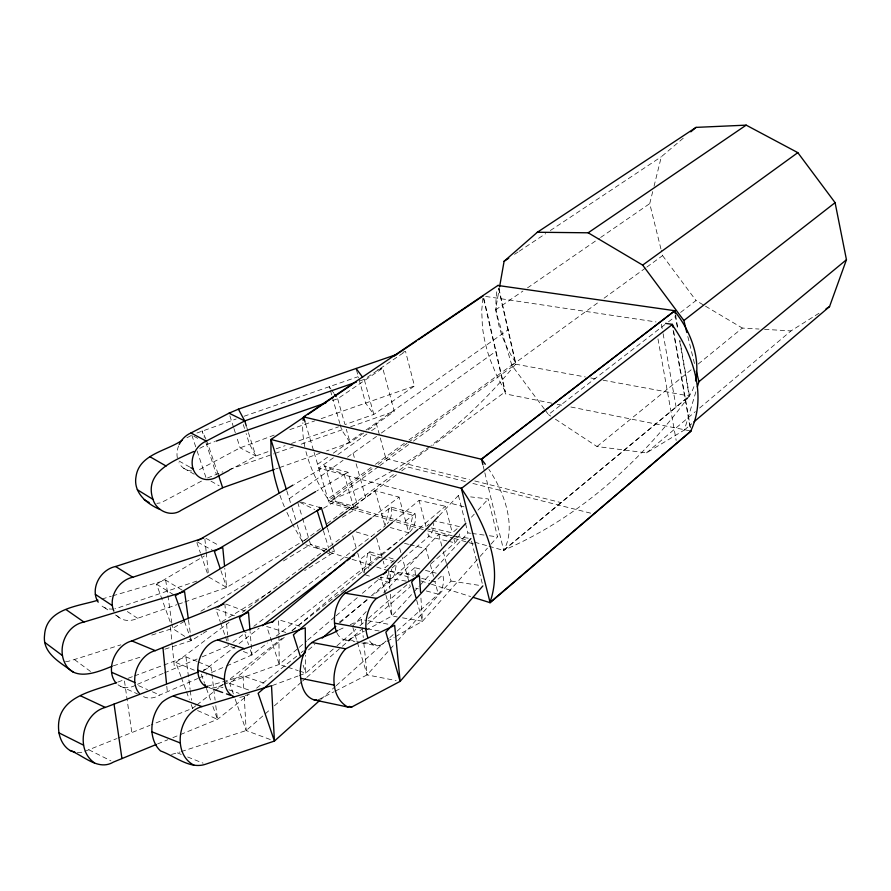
<?xml version="1.0" encoding="UTF-8"?>
<svg xmlns="http://www.w3.org/2000/svg" width="891" height="891" viewBox="0 0 891 891"><rect width="100%" height="100%" fill="white"/><g stroke="black" fill="none" stroke-linecap="round" stroke-linejoin="round"><path stroke-width="0.67" stroke-dasharray="4.46 3.34" d="M415.395 574.662L414.772 567.645L420.118 569.026M396.083 565.863L394.579 574.472L391.728 579.852L372.928 595.455M482.9 298.218L481.719 310.547L482.399 326.384A132.792 89.022 52.7 0 0 490.117 359.541L496.877 375.957L505.331 391.706L432.848 445.366M544.379 409.103L511.857 365.332L495.507 309.945L499.328 288.316M364.152 573.036L367.627 553.556L381.582 557.855M377.84 578.805L389.233 582.458L391.595 569.282M276.154 636.141L408.813 532.874L412.889 515.288L389.033 508.638L385.023 525.991L253.857 626.295M660.933 248.945L649.728 203.627L652.713 191.576M654.039 186.219L661.322 156.749L683.43 138.06M555.371 419.149L596.992 446.536L646.51 452.873L684.388 430.008L696.172 390.848M368.451 568.402L370.634 560.172L369.888 551.807L359.652 559.715M395.381 636.675L422.49 621.239L479.213 557.432M480.126 556.396L487.444 548.165M491.097 544.045L497.501 536.85L488.268 498.971L470.626 496.888M335.306 691.115L367.125 674.888L389.256 650.14M390.18 649.105L393.867 644.984M397.553 640.852L451.035 581.055L446.814 564.994M365.6 630.472L391.884 616.015L419.104 586.267M420.04 585.242L467.909 532.918L470.604 533.275M471.45 517.192L474.246 514.152M477.988 510.109L488.268 498.971M352.491 626.228L366.702 611.059M383.754 592.86L438.706 534.199L450.779 535.825M439.241 515.622L458.42 495.441L461.126 495.764M320.793 699.491L335.216 686.56M336.252 685.636L388.821 638.513M389.846 637.588L396.027 632.042M397.063 631.118L438.283 594.163C443.206 589.229 444.375 581.455 442.827 574.862L434.975 581.823L430.966 580.776M181.307 751.57L246.172 730.553L270.218 709.481M274.406 705.817L301.592 681.994M302.628 681.069L305.769 678.318M306.816 677.405L341.32 647.167M342.367 646.253L362.225 628.834M367.46 624.257L410.317 586.69L402.209 557.443M299.276 675.523L305.702 673.128L335.963 646.699M336.998 645.786L355.776 629.391M359.953 625.738L364.129 622.096M368.295 618.454L406.897 584.741M430.899 563.78L454.889 542.819A11.962 7.373 -76.9 0 0 459.589 533.987M431.355 527.962L452.327 532.885L459.522 526.659L434.596 520.901M414.772 567.645L406.897 574.483L413.613 576.243M308.52 649.895L314.813 644.471M340.006 622.776L367.292 599.264M371.491 595.656L426.065 548.633L428.916 559.258M223.908 684.366L279.251 664.419L298.195 648.214M299.253 647.312L306.615 641.008M307.673 640.106L335.038 616.695M336.096 615.792L358.204 596.881M362.414 593.283L381.359 577.078M391.884 568.068L428.727 536.56L427.379 531.637M684.388 430.008L691.806 423.704M427.101 525.846L429.161 524.097M419.037 528.575L445.433 506.255L452.327 532.885M646.51 452.873L695.381 411.62M699.624 408.033L790.985 330.906L820.199 312.496M233.353 693.855L229.689 683.364L286.1 635.84M292.482 630.46L397.843 541.695M503.448 550.371L689.244 395.994A788.747 517.159 84.7 0 1 503.448 550.371L503.671 550.326A85.001 48.905 52.4 0 0 488.847 469.312M489.092 546.294L503.705 550.438L689.5 396.038L679.922 340.518M393.521 521.569L419.082 500.397L445.433 506.255M596.992 446.536L691.739 369.308M698.199 364.04L742.348 328.066L759.021 329.035M180.539 734.507L217.482 719.338L247.921 695.08M256.619 688.153L296.837 656.099M301.18 652.624L303.352 650.898M339.226 622.308L368.573 598.919M195.831 705.761L192.556 708.323L151.203 724.84M196.922 704.904L214.386 691.249M215.477 690.402L223.118 684.433M224.209 683.575L282.057 638.346M291.88 630.661L339.905 593.116M340.997 592.259L344.271 589.697M226.748 665.911L252.03 654.918L267.378 642.968M545.192 410.205L548.444 414.582L667.381 322.665M668.484 321.818L676.191 315.86M680.59 312.451L696.016 300.545L704.324 305.479M405.561 520.934L414.972 513.684L391.116 507.068L381.716 514.185M201.967 672.092L259.081 628.244M232.919 642.3L246.139 632.187M372.449 517.192L399.057 497.111L408.813 532.874L390.303 527.517M180.929 676.492L175.817 662.481L229.065 622.363M242.374 612.34L351.11 530.423M348.96 510.008L397.33 474.146M401.685 470.905L407.142 466.862L466.182 481.753M348.37 510.465L375.111 490.629L399.057 497.111M320.426 528.608L302.55 541.839L292.66 524.576M327.131 523.641L395.092 473.321M399.536 470.025L428.404 448.652M423.225 527.583L328.378 500.653L373.775 467.575M378.196 464.345L407.187 443.217M408.301 442.404L515.622 364.185L585.342 376.96M314.089 452.416L329.002 502.736L378.764 466.405M379.867 465.592L408.924 444.386M413.402 441.112L436.935 423.927M371.079 467.508L327.877 498.949A99.547 55.197 53.8 0 1 305.346 449.142M375.512 464.278L404.503 443.183M408.98 439.92L515.544 362.37L498.804 287.971M511.857 365.332L599.587 301.459M604.087 298.184L645.708 267.89M646.833 267.077L662.581 255.617L661.267 250.282M289.23 498.715L343.013 460.357M347.49 457.161L376.86 436.211M381.393 432.993L496.009 351.232M333.357 457.785L318.744 468.131L465.948 507.324M337.856 454.599L367.081 433.895M371.58 430.709L377.194 426.733M317.597 464.256L328.857 456.303M333.368 453.129L361.512 433.26M366.023 430.075L508.204 329.715M363.695 432.981L350.096 442.593L326.596 450.913M368.228 429.785L394.279 411.375L382.74 368.15L376.236 370.411M402.932 352.29L405.528 351.388L414.471 385.97L373.83 414.438L345.04 424.561M495.507 309.945L522.917 291.045M527.494 287.893L599.465 238.276M600.612 237.485L649.728 203.627M332.989 546.551L334.582 551.863L304.633 570.63M332.432 400.582L337.656 398.756L382.74 368.15M360.332 380.747L364.241 379.388L405.528 351.388M358.115 507.502L335.15 501.009L354.44 509.964L344.271 474.714L324.101 465.826L347.991 472.286L358.115 507.502L340.239 518.573M514.508 254.358L517.972 252.053M519.13 251.284L545.726 233.598M550.348 230.524L661.322 156.749M164.891 649.171L191.331 640.618L201.956 634.058M203.137 633.323L206.679 631.14M222.015 621.662L270.407 591.769M184.381 621.305L172.587 628.489L150.033 635.617M200.887 611.237L249.246 581.778M283.449 560.94L310.569 544.412L308.965 539.166M184.738 601.982L226.626 587.47L307.105 538.665M323.611 508.238L335.462 501.154L325.215 466.327L294.219 484.403M170.226 621.974L156.538 584.184L204.251 556.029M344.049 474.613L347.991 472.286L316.862 490.896M363.795 642.411L380.056 645.396L385.959 642.043M387.128 641.375L394.201 637.343M337.021 633.022A25.037 14.445 -79.8 0 0 348.871 639.682L364.408 631.129M201.489 481.084L165.436 500.464L160.202 502.925L156.872 503.348M228.909 470.47L255.795 455.98L269.806 451.046M199.784 448.318L208.204 443.896L214.753 441.602M186.943 437.748L191.843 435.198L197.679 438.305M318.165 699.847L334.08 691.739M339.059 629.848L345.274 626.986M350.241 624.691L361.423 619.535L366.736 620.459M207.547 477.955L222.85 471.796M143.54 696.617A25.059 18.41 -64.2 0 0 159.79 695.036L197.668 678.563M198.938 678.006L206.523 674.71M211.579 672.505L225.479 666.457M196.944 433.015L236.16 418.993M163.109 673.429L136.501 684.722L147.527 689.612M164.378 672.894L197.111 658.995M202.134 656.867L228.508 645.674L237.173 649.082M157.607 743.929L167.798 739.742M172.899 737.648L179.269 735.03M77.35 752.472L82.484 752.271L116.632 738.639M117.902 738.138L149.911 725.352M203.271 670.121L211.022 667.17L211.702 672.66M245.326 695.604L250.46 693.688M272.301 685.558L297.995 676.002M117.868 682.072L123.014 680.167M128.148 678.263L133.282 676.358M134.563 675.89L185.941 656.867L197.223 661.501M212.537 688.932L208.739 687.574A24.937 17.308 -69.6 0 0 218.763 686.226L222.627 684.834M275.698 468.956L278.304 468.031M279.607 467.563L320.069 453.229M276.177 448.808L285.098 445.667M291.468 443.428L338.502 426.867M229.377 469.49L273.771 453.853M275.074 453.385L293.351 446.948M301.191 444.186L344.227 429.017M350.642 426.756L394.279 411.375M274.183 435.109L240.113 447.839L202.58 467.853A20.504 17.285 -59.3 0 1 197.802 470.125M289.853 429.618L314.668 420.931M321.194 418.647L414.471 385.97M244.034 416.264L357.993 376.737M116.866 615.625A23.233 18.789 -54.2 0 0 137.604 618.309L176.875 604.699M178.189 604.254L183.423 602.439M196.844 581.066L120.452 607.016A22.854 18.655 -53.7 0 1 114.828 608.809M113.335 665.844L142.415 656.444M171.484 754.454L179.982 752.004M65.555 661.289L68.106 661.367L74.398 659.518L120.842 644.839M101.953 599.008L111.252 596.257M112.578 595.867L165.715 580.164L183.39 590.9M207.625 686.215L243.076 675.957L266.342 683.92M764.578 329.358L790.985 330.906M471.952 533.453L484.058 535.057M489.437 535.769L497.501 536.85M456.147 536.549L468.22 538.175M485.684 296.447L655.999 321.929M390.013 571.265L418.102 575.541M451.035 581.055L481.552 585.71M406.263 581.121L380.758 577.156L385.58 593.996M385.948 595.288L391.884 616.015L397.208 616.928M402.532 617.831L422.49 621.239L420.83 596.424M368.072 620.693L389.345 624.402M367.17 628.834L379.176 630.973M590.811 377.962L597.649 379.21M603.118 380.212L689.5 396.038M348.871 639.682L358.371 641.42M345.43 639.983L354.941 641.732M361.724 642.979L376.659 645.73M352.892 627.542L367.125 674.888L396.161 680.59M551.796 403.189L505.487 393.911L483.557 298.741M557.254 404.269L564.059 405.639M570.875 406.998L690.748 430.988M426.065 526.726L419.082 500.397M447.037 540.937L428.694 536.549A11.806 7.429 -76.8 0 0 433.717 523.351M448.351 541.249L454.889 542.819L453.931 539.1M404.559 543.354L408.59 544.345M409.938 544.668L426.065 548.633M385.948 458.698L469.412 479.625M474.803 480.973L561.219 502.647M472.898 483.445L590.978 513.249M425.464 570.396L436.145 573.147M421.621 578.337L429.629 580.431M415.651 588.116L418.313 588.828M426.299 590.956L438.283 594.163L434.975 581.823M425.865 528.341L452.283 535.836M453.597 536.215L466.806 539.968M474.736 542.218L487.789 545.927M329.002 502.736L423.804 529.766M427.769 530.891L452.851 538.053M454.176 538.42L475.293 544.446M301.459 502.134L317.474 506.868M356.211 531.938L371.502 536.493M299.922 626.217L278.638 619.735L278.85 634.626M369.888 551.807L382.584 555.694M388.933 557.643L395.281 559.593L385.023 567.656L383.197 561.207M382.852 558.245L393.009 561.375M285.766 632.443L266.754 626.54L279.251 664.419L286.813 666.902M326.897 549.457L310.246 544.245L324.714 551.596M332.02 551.061L334.582 551.863M305.847 544.791L328.311 551.841M329.637 552.264L349.461 558.49M352.112 559.325L371.558 565.429M376.737 567.055L388.409 570.73M389.701 571.131L411.831 578.081M421.02 580.965L430.197 583.85M431.511 584.262L470.604 596.547M365.176 574.751L371.514 576.778M288.071 667.326L298.151 670.645M299.409 671.057L305.702 673.128L305.524 655.286M229.689 683.364L250.382 690.592M218.763 686.226L223.819 688.008M228.876 689.801L239 693.365M226.091 604.143L244.769 611.003M234.444 615.77L215.778 608.82L220.166 621.528M235.179 699.09L246.172 730.553L270.563 739.63M243.366 651.51L252.03 654.918L250.093 631.585M177.342 752.862L181.207 754.41M187.645 756.982L203.103 763.164M198.481 662.024L211.022 667.17M175.817 662.481L195.853 670.845M197.546 710.528L217.482 719.338L215.778 705.605M152.439 691.784L159.79 695.036M120.285 686.181L137.426 693.866M299.788 502.312L314.69 509.44M88.799 749.754L110.918 760.858M325.883 552.197L330.594 554.592L329.002 549.268M248.411 432.603L255.795 455.98L240.113 447.839L236.416 436.289M205.955 538.342L219.175 545.604M197.646 542.084L213.205 550.749M179.136 461.081L189.627 466.995M210.967 481.14L219.141 485.762M183.691 468.254L194.193 474.212M208.694 577.034L226.626 587.47L224.766 568.213M705.516 306.192L742.348 328.066M156.538 584.184L174.124 595.021M184.715 636.341L172.587 628.489L172.008 624.457M189.126 639.192L191.331 640.618L190.574 635.172M548.444 414.582L550.749 416.097M127.313 611.538L137.604 618.309M104.113 607.395L109.793 611.181M115.462 614.979L121.131 618.777M74.398 659.518L92.185 672.694M662.581 255.617L696.016 300.545M330.839 388.877L329.325 386.683L330.071 389.3M331.597 389.968L333.869 393.265M255.795 455.98L249.369 443.807L246.128 433.538M292.114 523.474L285.343 509.017M205.966 439.14L202.045 430.832L204.206 437.381M206.523 440.332L217.972 473.555M181.396 677.761L186.052 690.492M186.509 691.772L189.304 699.413M191.164 704.503L192.556 708.323L192.211 705.616M201.333 674.22L204.562 683.241M206.4 688.398L211.022 701.284M212.871 706.44L217.482 719.338M184.459 621.383L189.037 634.203M189.493 635.495L191.331 640.618M220.612 622.798L225 635.506M225.434 636.775L228.508 645.674M196.878 542.697L200.386 552.865M200.82 554.135L207.38 573.225M220.946 570.73L226.626 587.47M245.07 634.336L248.544 644.627M250.293 649.773L252.03 654.918M191.843 435.198L196.655 449.632M197.1 450.946L206.289 478.5M205.944 442.627L216.324 474.101M303.152 665.198L305.702 673.128M229.856 415.752L233.553 427.301M233.954 428.582L236.015 435.008M246.774 427.402L248.01 431.3M243.288 424.561L244.502 428.415M286.791 490.818L291.658 506.556M292.059 507.87L296.903 523.54M297.304 524.855L303.207 543.956M297.705 502.435L302.127 516.858M302.528 518.172L308.564 537.852M323.4 530.668L328.601 547.943M327.431 527.973L332.599 545.225M305.513 423.481L313.699 451.102M352.658 535.747L357.324 551.729M357.703 553.055L363.528 573.013M330.45 390.603L331.942 395.849M332.321 397.163L339.794 423.37M340.173 424.673L341.665 429.919L350.096 442.593L346.321 429.306M337.656 398.756L344.817 423.993M353.092 453.174L354.596 458.464M356.099 463.754L365.7 497.601M376.603 538.008L382.829 559.927M387.128 575.063L389.233 582.458M375.111 490.629L385.023 525.991A14.133 9.601 -74.1 0 0 386.215 524.944M399.669 548.255L401.852 556.129M356.445 369.821L358.639 377.806M359.006 379.132L365.6 403.088L373.83 414.438L364.241 379.388M416.698 600.289L422.49 621.239M376.158 422.924L386.505 460.747M430.342 564.571L433.549 576.51M438.706 534.199L441.88 546.25M443.284 551.607L446.458 563.647M471.562 541.171L482.877 585.91M458.42 495.441L465.202 522.204M465.536 523.552L467.909 532.918M687.807 336.486L694.679 364.419M483.2 466.082L484.504 471.428M484.827 472.765L503.705 550.438M483.88 298.518L505.331 391.706M498.515 288.161L515.622 364.185A699.09 507.58 80.7 0 1 431.077 445.4M657.981 338.892L676.18 440.444M661.423 324.201L662.871 332.354M663.116 333.713L676.113 407.042M673.663 331.229L690.547 428.304M673.139 330.238L689.99 427.067M675.489 314.779L678.051 329.681M675.211 315.113L677.773 329.971M679.644 340.774L689.2 396.161A76.013 52.614 52 0 0 694.512 384.823M165.715 580.164L171.818 623.121M124.484 681.047L131.812 732.58M188.513 620.203L190.396 633.813M185.941 656.867L190.117 689.367M190.295 690.714L191.509 700.203M211.88 674.03L213.573 687.763M213.74 689.133L215.099 700.114M361.423 619.535L362.136 626.451M362.281 627.843L363.272 637.522M363.84 643.057L367.125 674.888M204.885 539.033L206.111 551.251M206.244 552.609L208.282 572.969M166.784 686.226L167.33 691.75M170.437 626.885L172.152 644.371M172.275 645.719L174.513 668.595M224.844 603.686L226.147 618.588M226.615 624.001L227.561 634.837M227.684 636.196L228.152 641.609M388.665 571.053L389.935 588.773M390.325 594.219L391.884 616.015M243.076 675.957L243.922 690.971M244.234 696.428L246.172 730.553M278.861 635.985L279.251 664.419M284.352 506.779A149.51 81.248 53 0 1 279.507 493.982M429.963 446.224A699.09 507.58 80.7 0 1 394.034 469.88M392.842 470.582A699.09 507.58 80.7 0 1 328.378 500.653M304.822 446.814A99.547 55.197 53.8 0 1 302.873 422.78M515.544 362.37A89.334 59.864 53.8 0 1 497.378 288.662M191.576 470.96A20.504 17.285 -59.3 0 1 178.957 462.752M177.309 457.918A20.504 17.285 -59.3 0 1 178.757 445.5M113.703 608.976A22.854 18.655 -53.7 0 1 99.892 604.265M414.972 513.684A14.323 9.578 -74.2 0 1 408.813 532.874M391.116 507.068A14.133 9.601 -74.1 0 1 387.34 523.73M135.41 685.335A24.681 18.399 -63.7 0 1 118.046 684.789M244.067 696.183A25.316 17.252 -70 0 1 237.73 697.386M380.056 645.396A25.371 14.234 -80 0 1 368.896 639.716"/><path stroke-width="1.34" d="M319.758 700.415L274.417 741.067L205.676 764.2C189.917 769.679 174.803 755.991 160.525 750.935C155.09 746.034 152.639 738.929 151.904 731.812C151.414 721.109 154.733 710.138 162.129 702.231C174.747 691.739 193.002 692.563 207.625 686.215M194.093 765.246C171.295 753.708 178.345 713.023 202.012 706.585L271.51 685.691L274.417 741.067L258.145 693.298L305.368 652.613M499.561 286.958L504.106 261.275L537.351 232.25L696.071 127.38L746.179 125.141L797.824 152.651L835.09 202.658L846.45 259.726L829.543 306.604L693.922 421.9M697.352 386.928L698.923 381.704L696.305 371.068M690.703 431.166C707.287 396.172 693.209 354.685 672.193 324.781M482.877 585.91L400.126 681.37L351.845 706.964L347.891 707.053L314.144 699.914C302.628 696.105 300.312 681.804 300.267 671.224C300.568 664.307 302.004 657.458 304.956 651.176C310.514 638.001 327.153 637.421 337.823 630.427M470.905 538.543L385.848 632.153L400.126 681.37L394.657 625.326L345.663 648.815C331.363 663.316 327.977 696.283 347.891 707.053M465.837 523.262L411.631 581.957L415.974 597.672M383.631 574.127L438.283 516.624M322.163 638.145L335.807 626.395M473.166 597.36L490.139 602.684L691.026 431.044L489.861 602.594C504.083 563.502 483.379 520.723 461.371 488.468L461.048 488.246M690.803 131.835L696.071 127.38M417.979 529.466L293.373 634.804L300.178 655.943M272.078 622.13L392.452 522.449M698.923 381.704L846.45 259.726M686.827 332.499L683.887 320.526L835.09 202.658M461.371 488.468L672.482 324.391L672.95 327.12M262.377 625.705L344.75 562.466M346.955 560.773L350.241 558.245M352.446 556.563L354.64 554.87M303.085 420.385A99.547 55.197 53.8 0 1 303.564 416.899L481.552 459.266L674.788 310.714L675.255 313.432M481.285 459.21L674.509 311.059A76.013 52.614 52 0 1 695.526 380.969M371.335 518.027L239.412 617.619L244.201 631.764M218.005 607.161L347.256 511.289M537.351 232.25L588.171 232.796L642.667 265.106L797.824 152.651M588.171 232.796L746.179 125.141M498.203 285.276L303.564 416.899L305.123 422.167M305.502 416.075L270.931 439.463L270.998 454.755L273.337 471.384A149.51 81.248 53 0 0 279.072 492.701M307.796 414.515L333.145 397.375M335.45 395.816L352.736 384.121M394.212 356.055L416.108 341.242M418.414 339.683L483.256 295.823M504.106 261.275L508.728 258.201M826.046 308.809L829.543 306.604M193.77 451.481C174.625 460.257 143.429 472.052 153.007 499.394C156.448 511.022 171.094 517.593 181.363 510.187L222.65 487.745L274.383 469.412M182.042 440.299C166.717 451.136 139.096 454.109 136.022 476.64C133.093 492.612 146.792 503.849 159.968 509.485M315.67 491.598L214.397 551.418L220.077 568.146M197.635 540.726L293.028 485.094M228.909 470.47L217.905 476.395A20.805 17.397 -59.6 0 1 193.08 468.844A20.805 17.397 -59.6 0 1 206.266 441.101L244.724 420.908L356.422 382.105M336.542 631.964A25.037 14.445 -79.8 0 1 345.251 593.217L376.603 598.373L419.438 575.753L420.552 592.292M179.214 444.464A20.504 17.285 -59.3 0 1 190.941 432.981L229.032 413.179L238.42 409.169L396.417 354.54M345.251 593.217L386.26 572.289M139.319 693.376A25.059 18.41 -64.2 0 1 136.746 668.974A25.059 18.41 -64.2 0 1 155.301 650.653L248.5 612.373L249.981 630.215M156.337 744.453L113.38 762.095C98.199 771.227 83.576 755.434 70.033 750.489C63.807 746.636 60.298 739.92 58.973 732.87C53.961 696.985 90.993 691.906 116.587 682.551M116.064 682.974A24.681 18.399 -63.7 0 1 113.424 658.894A24.681 18.399 -63.7 0 1 131.89 640.941L223.574 604.187M198.092 672.092L105.35 707.421C82.607 713.401 74.621 749.342 94.569 762.963M216.067 441.145L325.906 402.855M234.166 696.684A25.316 17.252 -70 0 1 225.2 671.859A25.316 17.252 -70 0 1 244.479 648.693L305.245 627.843L305.479 651.165M207.581 687.228A24.937 17.308 -69.6 0 1 198.526 662.692A24.937 17.308 -69.6 0 1 217.76 639.961L273.459 621.45M113.859 611.126A23.233 18.789 -54.2 0 1 132.804 577.245L222.772 547.586L224.499 565.462M188.324 618.833L184.571 591.613L83.932 622.052C66.547 625.426 57.403 646.799 64.531 662.414C73.463 682.328 97.42 672.215 112.021 666.279M98.21 602.182A22.854 18.655 -53.7 0 1 97.798 580.865A22.854 18.655 -53.7 0 1 115.574 566.509L203.438 538.108M97.965 600.189C78.486 606.348 46.232 608.241 44.55 635.149C42.211 653.716 61.134 662.837 73.385 672.237M314.144 699.914L316.828 699.869M497.913 285.476L674.788 310.714M665.61 323.366L672.482 324.391M334.526 623.177L365.956 628.756M311.739 642.456L345.663 648.815M300.579 678.285L334.57 685.201M349.149 706.396L351.845 706.964M318.8 507.269L321.473 508.059L327.03 526.637M217.76 639.961L244.479 648.693M70.033 750.489L74.855 752.115M197.78 670.266L224.443 679.543M213.795 689.378L222.661 692.53M226.459 693.877L230.257 695.225M173.478 696.094L202.012 706.585M151.904 731.812L180.361 743.016M131.89 640.941L155.301 650.653M111.587 672.26L134.853 682.539M80.613 695.86L105.35 707.421M229.032 413.179L244.724 420.908L246.373 426.11M58.973 732.87L83.52 745.154M190.941 432.981L206.266 441.101M190.785 467.652L193.113 468.956M144.231 499.684L149.187 502.535M150.2 456.883L166.116 466.038M137.303 489.705L153.007 499.394M115.574 566.509L132.804 577.245M95.359 594.364L112.333 605.613M66.079 609.611L83.932 622.052M44.873 642.478L62.415 655.564M356.077 368.484L362.604 377.205M642.667 265.106L683.887 320.526M334.626 394.368L336.141 396.562M238.42 409.169L244.724 420.908M205.019 684.533L205.944 687.106M184.003 620.103L175.293 595.745L321.473 508.059L317.174 510.621L322.999 529.343M218.395 474.847L222.65 487.745M286.39 489.504L270.931 439.463L461.338 488.313L490.139 602.684M481.552 459.266L482.877 464.746M114.037 704.113L121.944 758.575M162.93 647.523L166.506 683.464M481.585 459.388A85.001 48.905 52.4 0 1 485.317 464.278M367.927 637.655A25.371 14.234 -80 0 1 376.603 598.373"/></g></svg>
